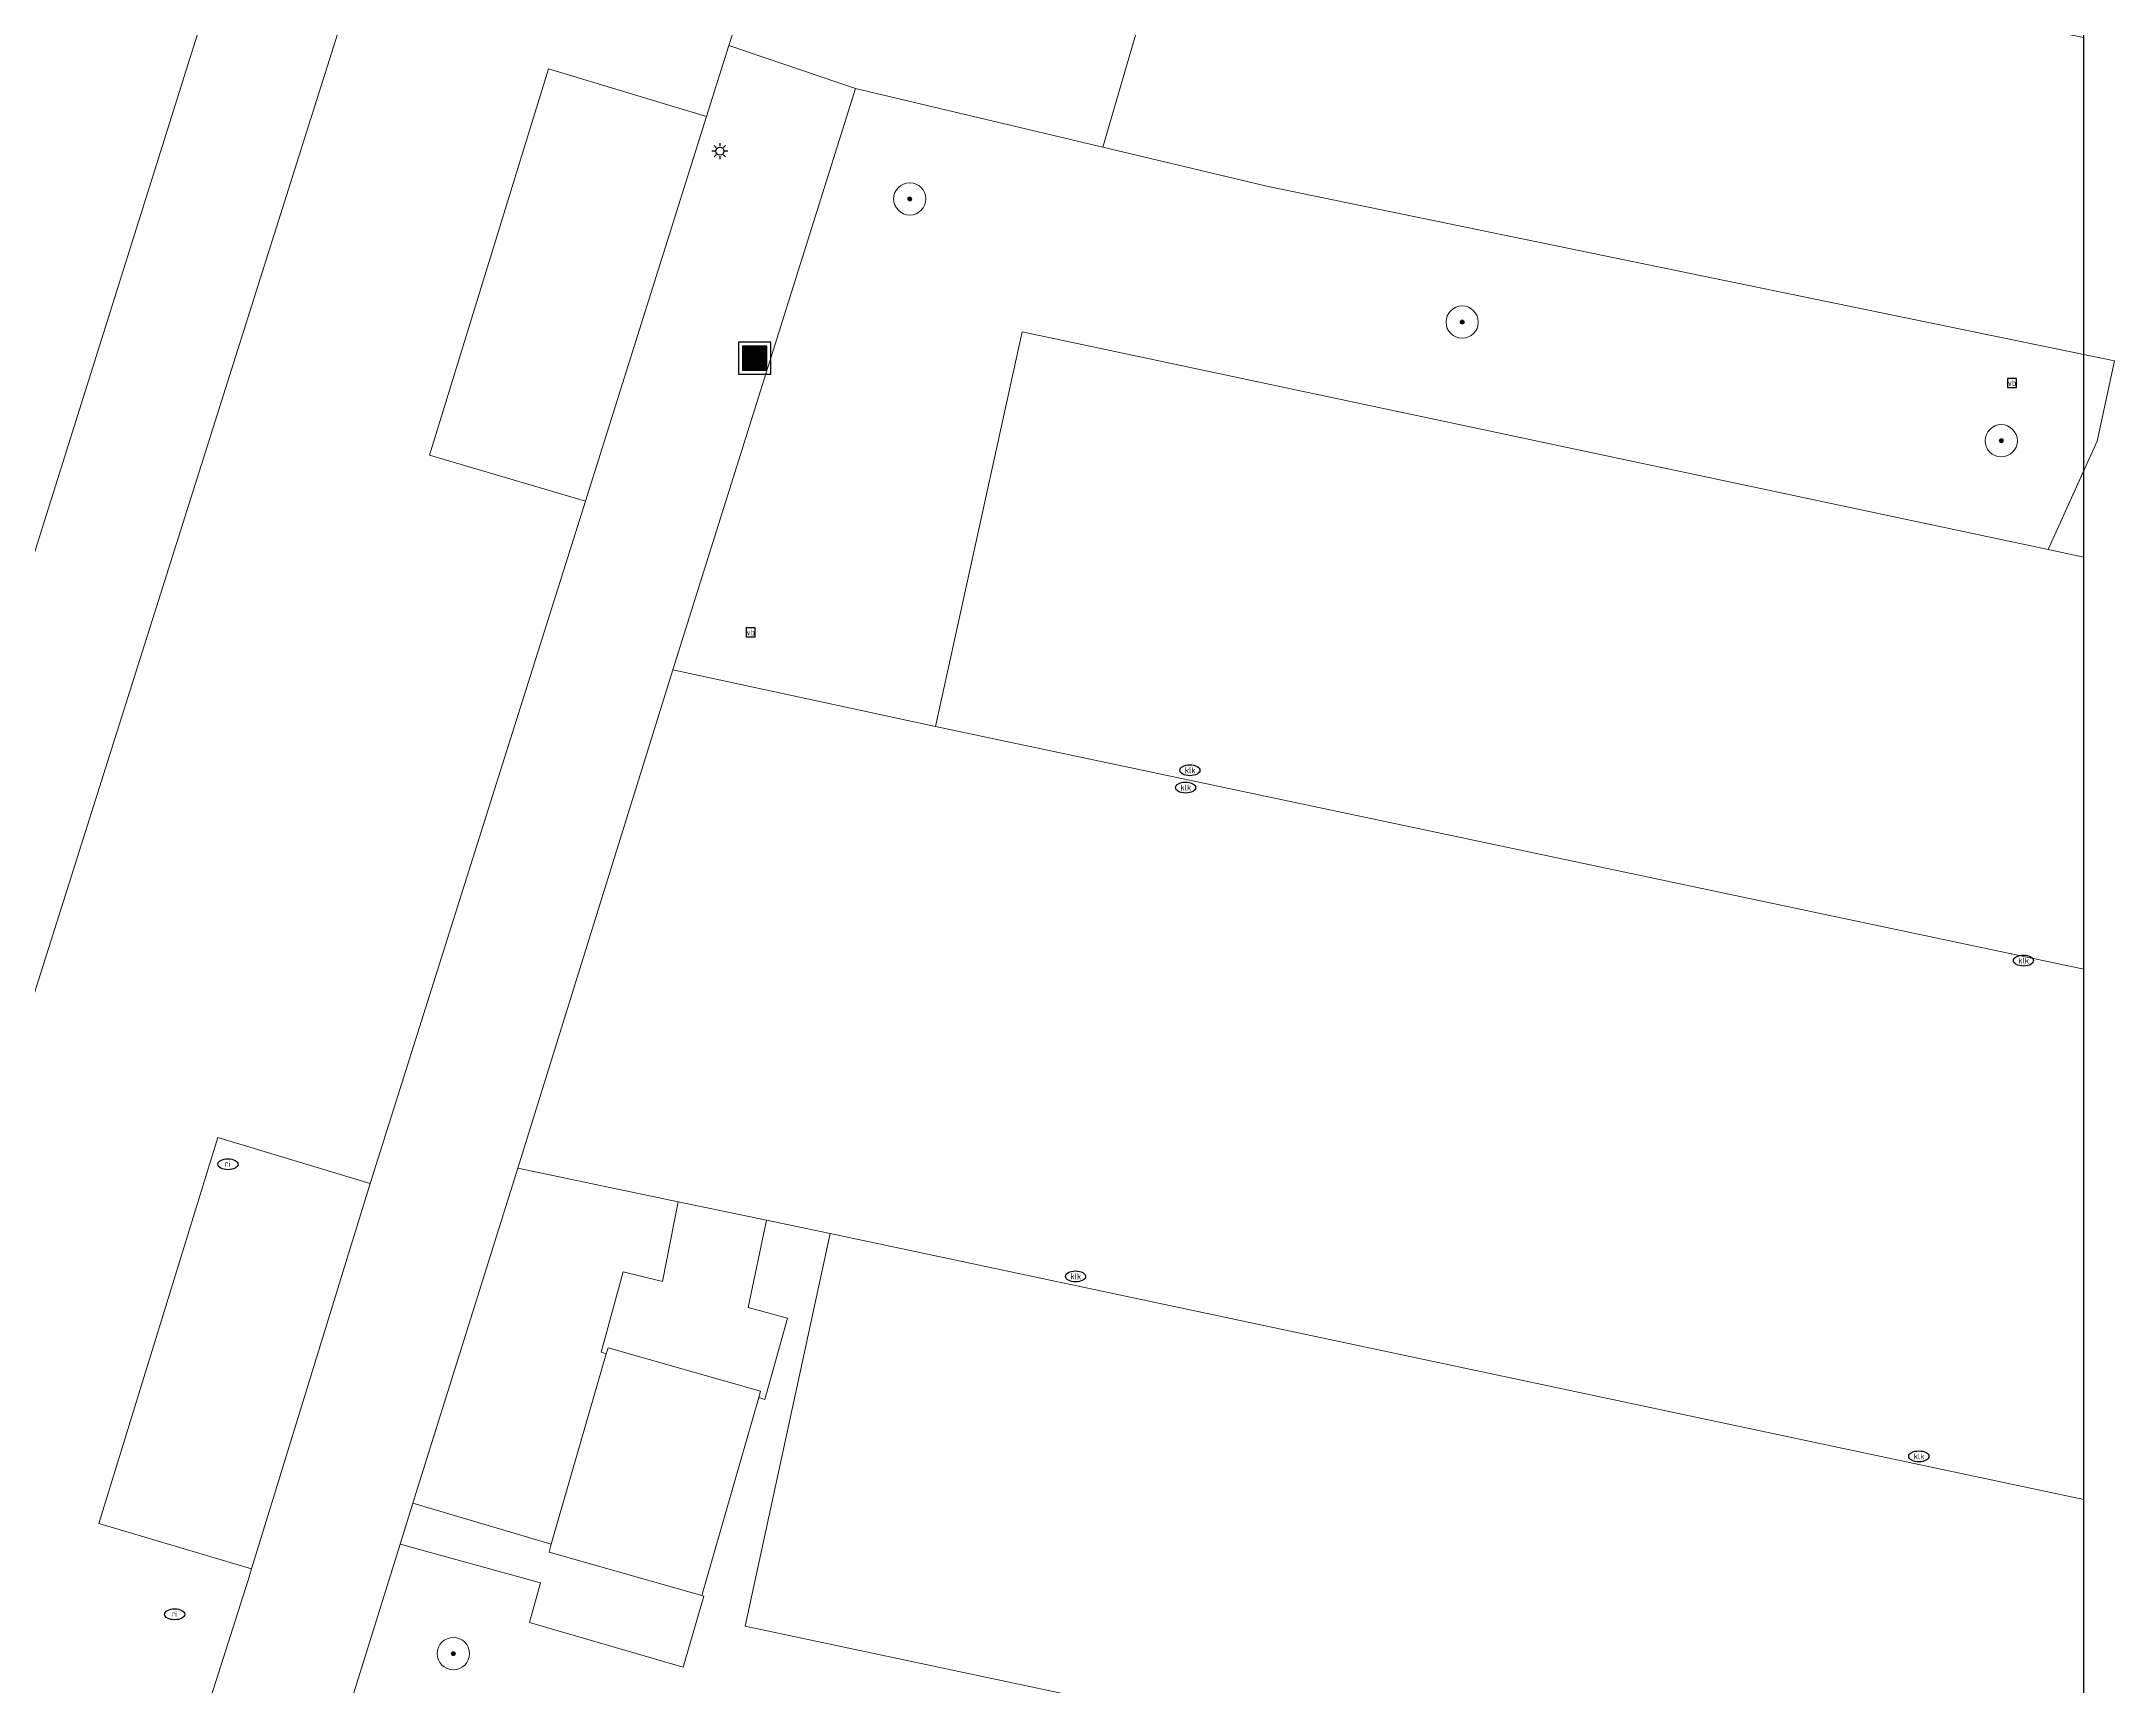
# Model space of a CAD drawing. Header units: metres. Extents: x 30438 to 30782, y 387448 to 387694.
# Drawn here: x 30685.63 to 30711.34, y 387590.14 to 387610.54 of the extents above; entities that cross this region are included whole.
import ezdxf
from ezdxf.enums import TextEntityAlignment as Align

# ---------------------------------------------------------------- set-up
doc = ezdxf.new("R2010")
doc.units = ezdxf.units.M
for name, color, linetype, lineweight in [('B-GV-GR-BEPLANTING_CULTUUR_HEESTERS-GV', 90, 'Continuous', 18), ('B-GV-GR-BOOM-S', 90, 'Continuous', 25), ('B-GV-IE-MEUBILAIR-S', 7, 'Continuous', 25), ('B-GV-IE-MEUBILAIR_WEGMEUBILAIR_AFVALBAK-S', 7, 'Continuous', 25), ('B-GV-OG-BEBOUWING_LAGE TRAFO-GV', 7, 'Continuous', 18), ('B-GV-OG-TERREIN_BEGROEID-GV', 7, 'Continuous', 18), ('B-GV-VH-OPENVERHARDING_BETONSTRAATSTEEN-GV', 90, 'Continuous', 18), ('B-GV-VH-OPENVERHARDING_STRAATBAKSTEEN-GV', 90, 'Continuous', 18), ('B-GV-VH-OPENVERHARDING_TEGEL-GV', 90, 'Continuous', 18)]:
    doc.layers.add(name, color=color, linetype=linetype, lineweight=lineweight)
doc.styles.add('NLCS-ISO', font='NLCS-ISO.ttf')

# ---------------------------------------------------------------- blocks, each defined once
blk = doc.blocks.new('SIE-WEG_AFVALBAK-SO')
h = blk.add_hatch(color=256)
h.dxf.hatch_style = 1
h.paths.add_polyline_path([(-1.5, -1.5), (1.5, -1.5), (1.5, 1.5), (-1.5, 1.5)])
for points in [[(-2, -2), (2, -2), (2, 2), (-2, 2)], [(-1.5, -1.5), (1.5, -1.5), (1.5, 1.5), (-1.5, 1.5)]]:
    blk.add_lwpolyline(points, close=True)
blk = doc.blocks.new('SIE-MEUBILAIR_BORD_VERKEER-SO')
blk.add_lwpolyline([(-0.5625, -0.5625), (0.5625, -0.5625), (0.5625, 0.5625), (-0.5625, 0.5625)], close=True)
at = {"style": 'NLCS-ISO'}
blk.add_text('vb', height=0.75, dxfattribs=at).set_placement((0, 0), align=Align.MIDDLE_CENTER)
blk = doc.blocks.new('SIE-MEUBILAIR_PAAL_LICHTMAST-SO')
for points in [[(-0.62, 0), (-1, 0)], [(-0.71, 0.71), (-0.44, 0.44)], [(0, 1), (0, 0.62)], [(0.44, 0.44), (0.71, 0.71)], [(1, 0), (0.62, 0)], [(-0.71, -0.71), (-0.44, -0.44)], [(0, -0.62), (0, -1)], [(0.44, -0.44), (0.71, -0.71)]]:
    blk.add_lwpolyline(points)
blk.add_circle((0, 0), 0.5)
blk = doc.blocks.new('SIE-MEUBILAIR_PUT_RIOOLPUT-SO')
blk.add_ellipse((0, 0), major_axis=(1.25, 0), ratio=0.54)
at = {"style": 'NLCS-ISO'}
blk.add_text('ri', height=0.75, dxfattribs=at).set_placement((-0.04, 0.07), align=Align.MIDDLE_CENTER)
blk = doc.blocks.new('SIE-MEUBILAIR_PUT_KOLK-SO')
blk.add_ellipse((0, 0), major_axis=(1.25, 0), ratio=0.54)
at = {"style": 'NLCS-ISO'}
blk.add_text('klk', height=0.75, dxfattribs=at).set_placement((0.03, 0), align=Align.MIDDLE_CENTER)
blk = doc.blocks.new('SGR-BOOM_GBKN-SO')
at = {"linetype": 'ByBlock', "lineweight": 18}
h = blk.add_hatch(color=0, dxfattribs=at)
h.dxf.hatch_style = 1
edge = h.paths.add_edge_path()
edge.add_arc((0, 0), 0.25, 0, 360)
at = {"color": 0, "linetype": 'ByBlock', "lineweight": 18}
for radius in [2, 0.25]:
    blk.add_circle((0, 0), radius, dxfattribs=at)
at = {"color": 0, "linetype": 'ByBlock', "lineweight": 18, "style": 'NLCS-ISO'}
blk.add_attdef('SOORT', (2.5, 0), '', height=1.5, dxfattribs=at)

msp = doc.modelspace()

# ---------------------------------------------------------------- linework, layer by layer
msp.add_lwpolyline([(30510.96, 387447.669), (30710.96, 387447.669), (30710.96, 387647.669), (30510.96, 387647.669)], close=True)
msp.add_lwpolyline([(30510.96, 387447.669), (30710.96, 387447.669), (30710.96, 387647.669), (30510.96, 387647.669)], close=True)
at = {"layer": 'B-GV-GR-BEPLANTING_CULTUUR_HEESTERS-GV'}
for points in [[(30711.339, 387606.579), (30700.845, 387608.742), (30698.793, 387609.229), (30695.728, 387609.956), (30693.461, 387602.747), (30696.717, 387602.046), (30697.792, 387606.937), (30710.514, 387604.24), (30711.125, 387605.582)], [(30693.527, 387596.152), (30691.538, 387596.569), (30690.238, 387592.412), (30691.954, 387591.903), (30692.636, 387594.266), (30692.574, 387594.284), (30692.846, 387595.283), (30693.334, 387595.164)], [(30694.356, 387590.888), (30695.411, 387595.757), (30694.621, 387595.923), (30694.395, 387594.84), (30694.883, 387594.709), (30694.602, 387593.7), (30694.527, 387593.722), (30693.82, 387591.27), (30693.847, 387591.262), (30693.587, 387590.381), (30691.684, 387590.932), (30691.82, 387591.424), (30690.079, 387591.905), (30689.462, 387589.931), (30707.012, 387585.982), (30709.313, 387585.438), (30709.983, 387587.575)]]:
    msp.add_lwpolyline(points, close=True, dxfattribs=at)
at = {"layer": 'B-GV-OG-BEBOUWING_LAGE TRAFO-GV'}
msp.add_lwpolyline([(30694.527, 387593.722), (30694.55, 387593.803), (30692.657, 387594.338), (30692.636, 387594.266), (30691.954, 387591.903), (30691.926, 387591.805), (30693.82, 387591.27)], close=True, dxfattribs=at)
at = {"layer": 'B-GV-OG-TERREIN_BEGROEID-GV'}
msp.add_lwpolyline([(30710.96, 387605.219), (30710.514, 387604.24), (30710.96, 387604.145)], dxfattribs=at)
at = {"layer": 'B-GV-VH-OPENVERHARDING_BETONSTRAATSTEEN-GV'}
for points in [[(30710.96, 387610.59), (30709.092, 387610.957), (30699.88, 387612.957), (30698.793, 387609.229), (30700.845, 387608.742), (30710.96, 387606.657)], [(30689.936, 387612.633), (30688.217, 387607.189), (30685.494, 387598.584), (30679.721, 387580.171), (30677.468, 387572.995), (30675.65, 387567.275), (30674.874, 387564.861), (30674.612, 387564.057), (30673.886, 387561.752), (30676.521, 387560.884), (30683.556, 387583.534), (30685.531, 387583.069), (30686.06, 387584.775), (30688.194, 387591.46), (30688.237, 387591.601), (30686.344, 387592.16), (30687.82, 387596.949), (30689.708, 387596.379), (30692.376, 387604.84), (30690.444, 387605.411), (30691.92, 387610.2), (30693.877, 387609.609), (30694.156, 387610.489), (30694.599, 387611.859)], [(30710.96, 387604.145), (30710.514, 387604.24), (30697.792, 387606.937), (30696.717, 387602.046), (30710.96, 387599.037)], [(30710.96, 387599.037), (30696.717, 387602.046), (30693.461, 387602.747), (30691.538, 387596.569), (30693.527, 387596.152), (30694.621, 387595.923), (30695.411, 387595.757), (30710.96, 387592.459)], [(30710.96, 387592.459), (30695.411, 387595.757), (30694.356, 387590.888), (30709.983, 387587.575), (30710.96, 387587.368)]]:
    msp.add_lwpolyline(points, dxfattribs=at)
at = {"layer": 'B-GV-VH-OPENVERHARDING_STRAATBAKSTEEN-GV'}
for points in [[(30693.877, 387609.609), (30691.92, 387610.2), (30690.444, 387605.411), (30692.376, 387604.84)], [(30689.708, 387596.379), (30687.82, 387596.949), (30686.344, 387592.16), (30688.237, 387591.601)]]:
    msp.add_lwpolyline(points, close=True, dxfattribs=at)
at = {"layer": 'B-GV-VH-OPENVERHARDING_TEGEL-GV'}
for points in [[(30690.507, 387619.983), (30669.154, 387552.075), (30669.268, 387552.034), (30668.088, 387548.294), (30668.238, 387548.243), (30664.261, 387535.592), (30663.974, 387535.672), (30661.183, 387526.923), (30658.719, 387527.721), (30658.283, 387526.144), (30660.862, 387525.248), (30652.526, 387499.674), (30651.824, 387499.236), (30649.228, 387498.993), (30652.034, 387497.399)], [(30677.468, 387572.995), (30679.721, 387580.171), (30685.494, 387598.584), (30688.217, 387607.189), (30689.936, 387612.633)], [(30679.807, 387559.258), (30689.462, 387589.931), (30690.079, 387591.905), (30690.238, 387592.412), (30691.538, 387596.569), (30693.461, 387602.747), (30695.728, 387609.956), (30694.156, 387610.489), (30693.877, 387609.609), (30692.376, 387604.84), (30689.708, 387596.379), (30688.237, 387591.601), (30688.194, 387591.46), (30686.06, 387584.775), (30685.531, 387583.069), (30684.206, 387578.801), (30679.377, 387563.398)]]:
    msp.add_lwpolyline(points, dxfattribs=at)
for points in [[(30698.793, 387609.229), (30699.88, 387612.957), (30696.906, 387613.821), (30696.938, 387613.918), (30695.406, 387614.404), (30694.599, 387611.859), (30694.156, 387610.489), (30695.728, 387609.956)], [(30694.883, 387594.709), (30694.395, 387594.84), (30694.621, 387595.923), (30693.527, 387596.152), (30693.334, 387595.164), (30692.846, 387595.283), (30692.574, 387594.284), (30692.636, 387594.266), (30692.657, 387594.338), (30694.55, 387593.803), (30694.527, 387593.722), (30694.602, 387593.7)], [(30693.847, 387591.262), (30693.82, 387591.27), (30691.926, 387591.805), (30691.954, 387591.903), (30690.238, 387592.412), (30690.079, 387591.905), (30691.82, 387591.424), (30691.684, 387590.932), (30693.587, 387590.381)]]:
    msp.add_lwpolyline(points, close=True, dxfattribs=at)

# ---------------------------------------------------------------- block references
at = {"layer": 'B-GV-GR-BOOM-S', "xscale": 0.1, "yscale": 0.1, "zscale": 0.1}
for p in [(30696.399, 387608.587), (30703.249, 387607.059), (30709.934, 387605.588), (30690.739, 387590.548)]:
    msp.add_blockref('SGR-BOOM_GBKN-SO', p, dxfattribs=at)
at = {"layer": 'B-GV-IE-MEUBILAIR-S', "xscale": 0.1, "yscale": 0.1, "zscale": 0.1}
for name, p in [('SIE-MEUBILAIR_PAAL_LICHTMAST-SO', (30694.044, 387609.179)), ('SIE-MEUBILAIR_BORD_VERKEER-SO', (30710.068, 387606.305)), ('SIE-MEUBILAIR_BORD_VERKEER-SO', (30694.427, 387603.211)), ('SIE-MEUBILAIR_PUT_KOLK-SO', (30699.873, 387601.502)), ('SIE-MEUBILAIR_PUT_KOLK-SO', (30699.819, 387601.287)), ('SIE-MEUBILAIR_PUT_KOLK-SO', (30710.209, 387599.142)), ('SIE-MEUBILAIR_PUT_RIOOLPUT-SO', (30687.944, 387596.616)), ('SIE-MEUBILAIR_PUT_KOLK-SO', (30698.455, 387595.225)), ('SIE-MEUBILAIR_PUT_KOLK-SO', (30708.912, 387592.994)), ('SIE-MEUBILAIR_PUT_RIOOLPUT-SO', (30687.283, 387591.035))]:
    msp.add_blockref(name, p, dxfattribs=at)
at = {"layer": 'B-GV-IE-MEUBILAIR_WEGMEUBILAIR_AFVALBAK-S', "xscale": 0.1, "yscale": 0.1, "zscale": 0.1}
msp.add_blockref('SIE-WEG_AFVALBAK-SO', (30694.475, 387606.612), dxfattribs=at)

doc.saveas('drawing.dxf')
